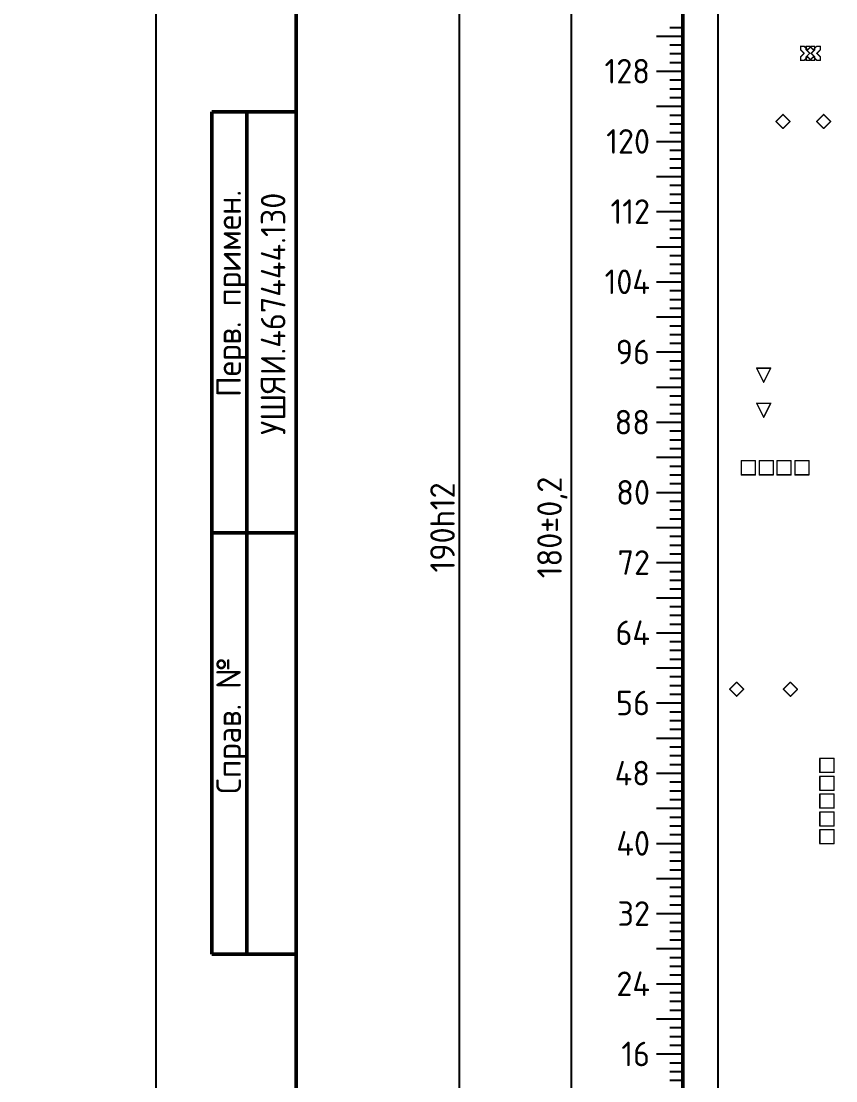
# Model space of a CAD drawing. Header units: millimetres. Extents: x -55 to 2039, y 0 to 512.
# Drawn here: x 0 to 116, y 171.5 to 322.4 of the extents above; entities that cross this region are included whole.
import ezdxf
from ezdxf import colors
from ezdxf.entities.mleader import LeaderData, LeaderLine
from ezdxf.enums import TextEntityAlignment as Align
from ezdxf.math import Vec2, Vec3

# ---------------------------------------------------------------- set-up
doc = ezdxf.new("R2010")
doc.units = ezdxf.units.MM
doc.linetypes.add('Сплошная', pattern=[0])
for name, color, linetype in [('Drill Drawing', 1, 'Continuous'), ('Виды', 30, 'Continuous'), ('Размеры', 121, 'Continuous')]:
    doc.layers.add(name, color=color, linetype=linetype)
doc.layers.add('текст', color=2, linetype='Continuous', lineweight=30)
doc.styles.add('GOST TYPE B', font='', dxfattribs={"height": 3.5})
doc.styles.get('GOST TYPE B').set_extended_font_data('GOST type B')
doc.dimstyles.new('GOST', dxfattribs={"dimscale": 0, "dimtxt": 3.5, "dimasz": 3.5, "dimexe": 1.25, "dimexo": 0, "dimtad": 1, "dimdec": 3, "dimtxsty": 'GOST TYPE B', "dimcen": 5, "dimadec": 3, "dimazin": 2, "dimtm": 1e-09, "dimtfac": 0.75, "dimtdec": 3, "dimtmove": 1, "dimatfit": 3, "dimfxl": 1, "dimtolj": 1, "dimlwd": 25, "dimlwe": 25, "dimarcsym": 0})

# ---------------------------------------------------------------- blocks, each defined once
blk = doc.blocks.new('Шероховатость')
at = {"lineweight": 50, "transparency": 16777216}
for p, q in [((-32.51, -11.45), (-28.78, -5)), ((-28.78, -5), (-5, -5)), ((-10.28, -11.58), (-7.16, -6.18)), ((-34.37, -8.22), (-32.51, -11.45)), ((-11.84, -8.88), (-10.28, -11.58))]:
    blk.add_line(p, q, dxfattribs=at)
at = {"layer": 'текст', "linetype": 'Continuous', "lineweight": 25, "transparency": 16777216, "insert": (-29.09, -6.14), "char_height": 5, "attachment_point": 1, "style": 'GOST TYPE B'}
blk.add_mtext_dynamic_manual_height_columns('Ra6,3{\\fGOST Type AU|b1|i0|c204|p2;(   )}', width=25.9473, gutter_width=17.5, heights=[0], dxfattribs=at)
blk = doc.blocks.new('_DotSmall')
at = {"color": 0, "linetype": 'ByBlock', "lineweight": 60, "const_width": 0.5}
blk.add_lwpolyline([(-0.0625, 0, 1), (0.0625, 0, 1)], format="xyb", close=True, dxfattribs=at)
blk = doc.blocks.new('*D96')
at = {"layer": 'Defpoints', "color": 0, "linetype": 'Continuous', "lineweight": 50, "transparency": 16777216}
for p in [(99.26, 360.39), (94.26, 155.3), (99.26, 130.01)]:
    blk.add_point(p, dxfattribs=at)
at = {"layer": 'Размеры', "color": 0, "linetype": 'Сплошная', "lineweight": 25, "transparency": 16777216}
for p, q in [((94.26, 356.38), (94.26, 361.64)), ((75.18, 360.39), (94.26, 360.39)), ((90.76, 360.39), (87.26, 360.39)), ((94.26, 360.39), (99.26, 360.39)), ((94.26, 360.39), (99.26, 360.39)), ((102.76, 360.39), (106.26, 360.39)), ((94.26, 155.3), (94.26, 349.17))]:
    blk.add_line(p, q, dxfattribs=at)
at = {"layer": 'Размеры', "color": 0, "lineweight": 25, "transparency": 16777216}
blk.add_line((99.26, 130.01), (99.26, 361.64), dxfattribs=at)
at = {"layer": 'Размеры', "color": 0, "linetype": 'Continuous', "lineweight": 50, "transparency": 16777216}
for points in [[(90.76, 360.97), (90.76, 359.81), (94.26, 360.39)], [(102.76, 360.97), (102.76, 359.81), (99.26, 360.39)]]:
    blk.add_solid(points, dxfattribs=at)
at = {"layer": 'Размеры', "color": 0, "linetype": 'Continuous', "lineweight": 25, "transparency": 16777216, "insert": (80.82, 363.11), "char_height": 3.5, "attachment_point": 5, "style": 'GOST TYPE B'}
blk.add_mtext('\\A1;5%%P0,3', dxfattribs=at)
blk = doc.blocks.new('*D101')
at = {"layer": 'Defpoints', "color": 0, "linetype": 'Continuous', "lineweight": 50, "transparency": 16777216}
for p in [(77.46, 345.3), (62.38, 155.3), (77.46, 155.3)]:
    blk.add_point(p, dxfattribs=at)
at = {"layer": 'Размеры', "color": 0, "linetype": 'Сплошная', "lineweight": 25, "transparency": 16777216}
for p, q in [((77.46, 345.3), (61.13, 345.3)), ((62.38, 341.8), (62.38, 158.8))]:
    blk.add_line(p, q, dxfattribs=at)
at = {"layer": 'Размеры', "color": 0, "lineweight": 25, "transparency": 16777216}
blk.add_line((77.46, 155.3), (61.13, 155.3), dxfattribs=at)
at = {"layer": 'Размеры', "color": 0, "linetype": 'Continuous', "lineweight": 50, "transparency": 16777216}
for points in [[(61.8, 341.8), (62.96, 341.8), (62.38, 345.3)], [(61.8, 158.8), (62.96, 158.8), (62.38, 155.3)]]:
    blk.add_solid(points, dxfattribs=at)
at = {"layer": 'Размеры', "color": 0, "linetype": 'Continuous', "lineweight": 50, "transparency": 16777216, "insert": (60.01, 250.3), "char_height": 3.5, "attachment_point": 5, "rotation": 90, "style": 'GOST TYPE B'}
blk.add_mtext('\\A1;190h12', dxfattribs=at)
blk = doc.blocks.new('*D103')
at = {"layer": 'Defpoints', "color": 0, "linetype": 'Continuous', "lineweight": 50, "transparency": 16777216}
for p in [(78.38, 340.3), (99.26, 340.3), (109.26, 160.3)]:
    blk.add_point(p, dxfattribs=at)
at = {"layer": 'Размеры', "color": 0, "lineweight": 25, "transparency": 16777216}
blk.add_line((99.26, 340.3), (77.13, 340.3), dxfattribs=at)
at = {"layer": 'Размеры', "color": 0, "linetype": 'Сплошная', "lineweight": 25, "transparency": 16777216}
for p, q in [((78.38, 163.8), (78.38, 336.8)), ((109.26, 160.3), (77.13, 160.3))]:
    blk.add_line(p, q, dxfattribs=at)
at = {"layer": 'Размеры', "color": 0, "linetype": 'Continuous', "lineweight": 50, "transparency": 16777216}
for points in [[(77.8, 336.8), (78.96, 336.8), (78.38, 340.3)], [(77.8, 163.8), (78.96, 163.8), (78.38, 160.3)]]:
    blk.add_solid(points, dxfattribs=at)
at = {"layer": 'Размеры', "color": 0, "linetype": 'Continuous', "lineweight": 50, "transparency": 16777216, "insert": (75.66, 250.3), "char_height": 3.5, "attachment_point": 5, "rotation": 90, "style": 'GOST TYPE B'}
blk.add_mtext('\\A1;180%%P0,2', dxfattribs=at)
blk = doc.blocks.new('Вид с →')
at = {"linetype": 'Continuous', "lineweight": 25, "transparency": 16777216}
for q in [(28.03, 4.05), (30.86, 4.05)]:
    blk.add_line((29.44, 2.63), q, dxfattribs=at)
blk.add_circle((32.94, 2.63), 3.5, dxfattribs=at)
blk.add_circle((32.94, 2.63), 3.5, dxfattribs=at)
at = {"linetype": 'Continuous', "lineweight": 50, "transparency": 16777216, "style": 'GOST TYPE B'}
blk.add_attdef('ВИД(_:_)', text='', height=7, dxfattribs=at).set_placement((27.23, 3.5), align=Align.MIDDLE_RIGHT)

msp = doc.modelspace()

# ---------------------------------------------------------------- linework, layer by layer
at = {"lineweight": 50}
for p, q in [((94.2556, 165.2965), (94.2556, 345.2965)), ((27.1585, 309.5126), (39.1585, 309.5126)), ((27.1585, 189.5126), (27.1585, 309.5126)), ((32.1585, 189.5126), (32.1585, 309.5126)), ((39.1585, 309.5126), (39.1585, 22.5126)), ((27.1585, 249.5126), (39.1585, 249.5126)), ((39.1585, 189.5126), (27.1585, 189.5126))]:
    msp.add_line(p, q, dxfattribs=at)
at = {"color": 0, "lineweight": 50}
msp.add_line((27.1585, 309.5126), (39.1585, 309.5126), dxfattribs=at)
msp.add_lwpolyline([(19.1585, 17.5126), (613.1585, 17.5126), (613.1585, 437.5126), (19.1585, 437.5126)], close=True)
at = {"lineweight": 50}
msp.add_lwpolyline([(39.1585, 22.5126), (608.1585, 22.5126), (608.1585, 432.5126), (39.1585, 432.5126)], close=True, dxfattribs=at)
at = {"layer": 'Drill Drawing'}
for points in [[(111.0056, 318.3465, 0.2, 0.2, 0), (111.0056, 318.8465, 0.2, 0.2, 0)], [(111.0056, 318.8465, 0.2, 0.2, 0), (111.5056, 318.8465, 0.2, 0.2, 0)], [(111.5056, 318.8465, 0.2, 0.2, 0), (112.0056, 318.3465, 0.2, 0.2, 0)], [(111.8056, 318.3465, 0.2, 0.2, 0), (111.8056, 318.8465, 0.2, 0.2, 0)], [(111.8056, 318.8465, 0.2, 0.2, 0), (112.3056, 318.8465, 0.2, 0.2, 0)], [(112.0056, 318.3465, 0.2, 0.2, 0), (112.5056, 318.8465, 0.2, 0.2, 0)], [(112.3056, 318.8465, 0.2, 0.2, 0), (112.8056, 318.3465, 0.2, 0.2, 0)], [(112.5056, 318.8465, 0.2, 0.2, 0), (113.0056, 318.8465, 0.2, 0.2, 0)], [(112.8056, 318.3465, 0.2, 0.2, 0), (113.3056, 318.8465, 0.2, 0.2, 0)], [(113.0056, 318.3465, 0.2, 0.2, 0), (113.0056, 318.8465, 0.2, 0.2, 0)], [(113.3056, 318.8465, 0.2, 0.2, 0), (113.8056, 318.8465, 0.2, 0.2, 0)], [(113.8056, 318.3465, 0.2, 0.2, 0), (113.8056, 318.8465, 0.2, 0.2, 0)], [(111.0056, 318.3465, 0.2, 0.2, 0), (111.5056, 317.8465, 0.2, 0.2, 0)], [(111.0056, 317.3465, 0.2, 0.2, 0), (111.5056, 317.8465, 0.2, 0.2, 0)], [(111.0056, 316.8465, 0.2, 0.2, 0), (111.0056, 317.3465, 0.2, 0.2, 0)], [(111.5056, 316.8465, 0.2, 0.2, 0), (112.0056, 317.3465, 0.2, 0.2, 0)], [(111.8056, 318.3465, 0.2, 0.2, 0), (112.3056, 317.8465, 0.2, 0.2, 0)], [(111.8056, 317.3465, 0.2, 0.2, 0), (112.3056, 317.8465, 0.2, 0.2, 0)], [(111.8056, 316.8465, 0.2, 0.2, 0), (111.8056, 317.3465, 0.2, 0.2, 0)], [(112.0056, 317.3465, 0.2, 0.2, 0), (112.5056, 316.8465, 0.2, 0.2, 0)], [(112.3056, 316.8465, 0.2, 0.2, 0), (112.8056, 317.3465, 0.2, 0.2, 0)], [(112.5056, 317.8465, 0.2, 0.2, 0), (113.0056, 318.3465, 0.2, 0.2, 0)], [(112.5056, 317.8465, 0.2, 0.2, 0), (113.0056, 317.3465, 0.2, 0.2, 0)], [(112.8056, 317.3465, 0.2, 0.2, 0), (113.3056, 316.8465, 0.2, 0.2, 0)], [(113.0056, 316.8465, 0.2, 0.2, 0), (113.0056, 317.3465, 0.2, 0.2, 0)], [(113.3056, 317.8465, 0.2, 0.2, 0), (113.8056, 318.3465, 0.2, 0.2, 0)], [(113.3056, 317.8465, 0.2, 0.2, 0), (113.8056, 317.3465, 0.2, 0.2, 0)], [(113.8056, 316.8465, 0.2, 0.2, 0), (113.8056, 317.3465, 0.2, 0.2, 0)], [(111.0056, 316.8465, 0.2, 0.2, 0), (111.5056, 316.8465, 0.2, 0.2, 0)], [(111.8056, 316.8465, 0.2, 0.2, 0), (112.3056, 316.8465, 0.2, 0.2, 0)], [(112.5056, 316.8465, 0.2, 0.2, 0), (113.0056, 316.8465, 0.2, 0.2, 0)], [(113.3056, 316.8465, 0.2, 0.2, 0), (113.8056, 316.8465, 0.2, 0.2, 0)], [(107.5056, 308.1465, 0.2, 0.2, 0), (108.5056, 309.1465, 0.2, 0.2, 0)], [(107.5056, 308.1465, 0.2, 0.2, 0), (108.5056, 307.1465, 0.2, 0.2, 0)], [(108.5056, 309.1465, 0.2, 0.2, 0), (109.5056, 308.1465, 0.2, 0.2, 0)], [(108.5056, 307.1465, 0.2, 0.2, 0), (109.5056, 308.1465, 0.2, 0.2, 0)], [(113.292, 308.1465, 0.2, 0.2, 0), (114.292, 309.1465, 0.2, 0.2, 0)], [(113.292, 308.1465, 0.2, 0.2, 0), (114.292, 307.1465, 0.2, 0.2, 0)], [(114.292, 309.1465, 0.2, 0.2, 0), (115.292, 308.1465, 0.2, 0.2, 0)], [(114.292, 307.1465, 0.2, 0.2, 0), (115.292, 308.1465, 0.2, 0.2, 0)], [(104.7556, 272.9965, 0.2, 0.2, 0), (106.7556, 272.9965, 0.2, 0.2, 0)], [(104.7556, 272.9965, 0.2, 0.2, 0), (105.7556, 270.9965, 0.2, 0.2, 0)], [(105.7556, 270.9965, 0.2, 0.2, 0), (106.7556, 272.9965, 0.2, 0.2, 0)], [(104.7556, 267.9965, 0.2, 0.2, 0), (106.7556, 267.9965, 0.2, 0.2, 0)], [(104.7556, 267.9965, 0.2, 0.2, 0), (105.7556, 265.9965, 0.2, 0.2, 0)], [(105.7556, 265.9965, 0.2, 0.2, 0), (106.7556, 267.9965, 0.2, 0.2, 0)], [(102.5756, 259.7965, 0.2, 0.2, 0), (104.5756, 259.7965, 0.2, 0.2, 0)], [(102.5756, 257.7965, 0.2, 0.2, 0), (102.5756, 259.7965, 0.2, 0.2, 0)], [(104.5756, 257.7965, 0.2, 0.2, 0), (104.5756, 259.7965, 0.2, 0.2, 0)], [(105.1156, 259.7965, 0.2, 0.2, 0), (107.1156, 259.7965, 0.2, 0.2, 0)], [(105.1156, 257.7965, 0.2, 0.2, 0), (105.1156, 259.7965, 0.2, 0.2, 0)], [(107.1156, 257.7965, 0.2, 0.2, 0), (107.1156, 259.7965, 0.2, 0.2, 0)], [(107.6556, 259.7965, 0.2, 0.2, 0), (109.6556, 259.7965, 0.2, 0.2, 0)], [(107.6556, 257.7965, 0.2, 0.2, 0), (107.6556, 259.7965, 0.2, 0.2, 0)], [(109.6556, 257.7965, 0.2, 0.2, 0), (109.6556, 259.7965, 0.2, 0.2, 0)], [(110.1956, 259.7965, 0.2, 0.2, 0), (112.1956, 259.7965, 0.2, 0.2, 0)], [(110.1956, 257.7965, 0.2, 0.2, 0), (110.1956, 259.7965, 0.2, 0.2, 0)], [(112.1956, 257.7965, 0.2, 0.2, 0), (112.1956, 259.7965, 0.2, 0.2, 0)], [(102.5756, 257.7965, 0.2, 0.2, 0), (104.5756, 257.7965, 0.2, 0.2, 0)], [(105.1156, 257.7965, 0.2, 0.2, 0), (107.1156, 257.7965, 0.2, 0.2, 0)], [(107.6556, 257.7965, 0.2, 0.2, 0), (109.6556, 257.7965, 0.2, 0.2, 0)], [(110.1956, 257.7965, 0.2, 0.2, 0), (112.1956, 257.7965, 0.2, 0.2, 0)], [(100.9056, 227.2465, 0.2, 0.2, 0), (101.9056, 228.2465, 0.2, 0.2, 0)], [(101.9056, 228.2465, 0.2, 0.2, 0), (102.9056, 227.2465, 0.2, 0.2, 0)], [(108.5556, 227.2465, 0.2, 0.2, 0), (109.5556, 228.2465, 0.2, 0.2, 0)], [(109.5556, 228.2465, 0.2, 0.2, 0), (110.5556, 227.2465, 0.2, 0.2, 0)], [(100.9056, 227.2465, 0.2, 0.2, 0), (101.9056, 226.2465, 0.2, 0.2, 0)], [(101.9056, 226.2465, 0.2, 0.2, 0), (102.9056, 227.2465, 0.2, 0.2, 0)], [(108.5556, 227.2465, 0.2, 0.2, 0), (109.5556, 226.2465, 0.2, 0.2, 0)], [(109.5556, 226.2465, 0.2, 0.2, 0), (110.5556, 227.2465, 0.2, 0.2, 0)], [(113.7556, 217.3974, 0.2, 0.2, 0), (115.7556, 217.3974, 0.2, 0.2, 0)], [(113.7556, 215.3974, 0.2, 0.2, 0), (113.7556, 217.3974, 0.2, 0.2, 0)], [(115.7556, 215.3974, 0.2, 0.2, 0), (115.7556, 217.3974, 0.2, 0.2, 0)], [(113.7556, 215.3974, 0.2, 0.2, 0), (115.7556, 215.3974, 0.2, 0.2, 0)], [(113.7556, 214.8574, 0.2, 0.2, 0), (115.7556, 214.8574, 0.2, 0.2, 0)], [(113.7556, 212.8574, 0.2, 0.2, 0), (113.7556, 214.8574, 0.2, 0.2, 0)], [(115.7556, 212.8574, 0.2, 0.2, 0), (115.7556, 214.8574, 0.2, 0.2, 0)], [(113.7556, 212.8574, 0.2, 0.2, 0), (115.7556, 212.8574, 0.2, 0.2, 0)], [(113.7556, 212.3174, 0.2, 0.2, 0), (115.7556, 212.3174, 0.2, 0.2, 0)], [(113.7556, 210.3174, 0.2, 0.2, 0), (113.7556, 212.3174, 0.2, 0.2, 0)], [(115.7556, 210.3174, 0.2, 0.2, 0), (115.7556, 212.3174, 0.2, 0.2, 0)], [(113.7556, 210.3174, 0.2, 0.2, 0), (115.7556, 210.3174, 0.2, 0.2, 0)], [(113.7556, 209.7774, 0.2, 0.2, 0), (115.7556, 209.7774, 0.2, 0.2, 0)], [(113.7556, 207.7774, 0.2, 0.2, 0), (113.7556, 209.7774, 0.2, 0.2, 0)], [(115.7556, 207.7774, 0.2, 0.2, 0), (115.7556, 209.7774, 0.2, 0.2, 0)], [(113.7556, 207.7774, 0.2, 0.2, 0), (115.7556, 207.7774, 0.2, 0.2, 0)], [(113.7556, 207.2374, 0.2, 0.2, 0), (115.7556, 207.2374, 0.2, 0.2, 0)], [(113.7556, 205.2374, 0.2, 0.2, 0), (113.7556, 207.2374, 0.2, 0.2, 0)], [(115.7556, 205.2374, 0.2, 0.2, 0), (115.7556, 207.2374, 0.2, 0.2, 0)], [(113.7556, 205.2374, 0.2, 0.2, 0), (115.7556, 205.2374, 0.2, 0.2, 0)]]:
    msp.add_lwpolyline(points, format="xyseb", dxfattribs=at)
for points in [[(110.9556, 318.8465, 0.1, 0.1, 1), (111.0556, 318.8465, 0.1, 0.1, 1)], [(110.9556, 318.8465, 0.1, 0.1, 1), (111.0556, 318.8465, 0.1, 0.1, 1)], [(111.4556, 318.8465, 0.1, 0.1, 1), (111.5556, 318.8465, 0.1, 0.1, 1)], [(111.4556, 318.8465, 0.1, 0.1, 1), (111.5556, 318.8465, 0.1, 0.1, 1)], [(111.7556, 318.8465, 0.1, 0.1, 1), (111.8556, 318.8465, 0.1, 0.1, 1)], [(111.7556, 318.8465, 0.1, 0.1, 1), (111.8556, 318.8465, 0.1, 0.1, 1)], [(112.2556, 318.8465, 0.1, 0.1, 1), (112.3556, 318.8465, 0.1, 0.1, 1)], [(112.2556, 318.8465, 0.1, 0.1, 1), (112.3556, 318.8465, 0.1, 0.1, 1)], [(112.4556, 318.8465, 0.1, 0.1, 1), (112.5556, 318.8465, 0.1, 0.1, 1)], [(112.4556, 318.8465, 0.1, 0.1, 1), (112.5556, 318.8465, 0.1, 0.1, 1)], [(112.9556, 318.8465, 0.1, 0.1, 1), (113.0556, 318.8465, 0.1, 0.1, 1)], [(112.9556, 318.8465, 0.1, 0.1, 1), (113.0556, 318.8465, 0.1, 0.1, 1)], [(113.2556, 318.8465, 0.1, 0.1, 1), (113.3556, 318.8465, 0.1, 0.1, 1)], [(113.2556, 318.8465, 0.1, 0.1, 1), (113.3556, 318.8465, 0.1, 0.1, 1)], [(113.7556, 318.8465, 0.1, 0.1, 1), (113.8556, 318.8465, 0.1, 0.1, 1)], [(113.7556, 318.8465, 0.1, 0.1, 1), (113.8556, 318.8465, 0.1, 0.1, 1)], [(110.9556, 318.3465, 0.1, 0.1, 1), (111.0556, 318.3465, 0.1, 0.1, 1)], [(110.9556, 318.3465, 0.1, 0.1, 1), (111.0556, 318.3465, 0.1, 0.1, 1)], [(110.9556, 317.3465, 0.1, 0.1, 1), (111.0556, 317.3465, 0.1, 0.1, 1)], [(110.9556, 317.3465, 0.1, 0.1, 1), (111.0556, 317.3465, 0.1, 0.1, 1)], [(111.4556, 317.8465, 0.1, 0.1, 1), (111.5556, 317.8465, 0.1, 0.1, 1)], [(111.4556, 317.8465, 0.1, 0.1, 1), (111.5556, 317.8465, 0.1, 0.1, 1)], [(111.7556, 318.3465, 0.1, 0.1, 1), (111.8556, 318.3465, 0.1, 0.1, 1)], [(111.7556, 318.3465, 0.1, 0.1, 1), (111.8556, 318.3465, 0.1, 0.1, 1)], [(111.7556, 317.3465, 0.1, 0.1, 1), (111.8556, 317.3465, 0.1, 0.1, 1)], [(111.7556, 317.3465, 0.1, 0.1, 1), (111.8556, 317.3465, 0.1, 0.1, 1)], [(111.9556, 318.3465, 0.1, 0.1, 1), (112.0556, 318.3465, 0.1, 0.1, 1)], [(111.9556, 318.3465, 0.1, 0.1, 1), (112.0556, 318.3465, 0.1, 0.1, 1)], [(111.9556, 317.3465, 0.1, 0.1, 1), (112.0556, 317.3465, 0.1, 0.1, 1)], [(111.9556, 317.3465, 0.1, 0.1, 1), (112.0556, 317.3465, 0.1, 0.1, 1)], [(112.2556, 317.8465, 0.1, 0.1, 1), (112.3556, 317.8465, 0.1, 0.1, 1)], [(112.2556, 317.8465, 0.1, 0.1, 1), (112.3556, 317.8465, 0.1, 0.1, 1)], [(112.4556, 317.8465, 0.1, 0.1, 1), (112.5556, 317.8465, 0.1, 0.1, 1)], [(112.4556, 317.8465, 0.1, 0.1, 1), (112.5556, 317.8465, 0.1, 0.1, 1)], [(112.7556, 318.3465, 0.1, 0.1, 1), (112.8556, 318.3465, 0.1, 0.1, 1)], [(112.7556, 318.3465, 0.1, 0.1, 1), (112.8556, 318.3465, 0.1, 0.1, 1)], [(112.7556, 317.3465, 0.1, 0.1, 1), (112.8556, 317.3465, 0.1, 0.1, 1)], [(112.7556, 317.3465, 0.1, 0.1, 1), (112.8556, 317.3465, 0.1, 0.1, 1)], [(112.9556, 318.3465, 0.1, 0.1, 1), (113.0556, 318.3465, 0.1, 0.1, 1)], [(112.9556, 318.3465, 0.1, 0.1, 1), (113.0556, 318.3465, 0.1, 0.1, 1)], [(112.9556, 317.3465, 0.1, 0.1, 1), (113.0556, 317.3465, 0.1, 0.1, 1)], [(112.9556, 317.3465, 0.1, 0.1, 1), (113.0556, 317.3465, 0.1, 0.1, 1)], [(113.2556, 317.8465, 0.1, 0.1, 1), (113.3556, 317.8465, 0.1, 0.1, 1)], [(113.2556, 317.8465, 0.1, 0.1, 1), (113.3556, 317.8465, 0.1, 0.1, 1)], [(113.7556, 318.3465, 0.1, 0.1, 1), (113.8556, 318.3465, 0.1, 0.1, 1)], [(113.7556, 318.3465, 0.1, 0.1, 1), (113.8556, 318.3465, 0.1, 0.1, 1)], [(113.7556, 317.3465, 0.1, 0.1, 1), (113.8556, 317.3465, 0.1, 0.1, 1)], [(113.7556, 317.3465, 0.1, 0.1, 1), (113.8556, 317.3465, 0.1, 0.1, 1)], [(110.9556, 316.8465, 0.1, 0.1, 1), (111.0556, 316.8465, 0.1, 0.1, 1)], [(110.9556, 316.8465, 0.1, 0.1, 1), (111.0556, 316.8465, 0.1, 0.1, 1)], [(111.4556, 316.8465, 0.1, 0.1, 1), (111.5556, 316.8465, 0.1, 0.1, 1)], [(111.4556, 316.8465, 0.1, 0.1, 1), (111.5556, 316.8465, 0.1, 0.1, 1)], [(111.7556, 316.8465, 0.1, 0.1, 1), (111.8556, 316.8465, 0.1, 0.1, 1)], [(111.7556, 316.8465, 0.1, 0.1, 1), (111.8556, 316.8465, 0.1, 0.1, 1)], [(112.2556, 316.8465, 0.1, 0.1, 1), (112.3556, 316.8465, 0.1, 0.1, 1)], [(112.2556, 316.8465, 0.1, 0.1, 1), (112.3556, 316.8465, 0.1, 0.1, 1)], [(112.4556, 316.8465, 0.1, 0.1, 1), (112.5556, 316.8465, 0.1, 0.1, 1)], [(112.4556, 316.8465, 0.1, 0.1, 1), (112.5556, 316.8465, 0.1, 0.1, 1)], [(112.9556, 316.8465, 0.1, 0.1, 1), (113.0556, 316.8465, 0.1, 0.1, 1)], [(112.9556, 316.8465, 0.1, 0.1, 1), (113.0556, 316.8465, 0.1, 0.1, 1)], [(113.2556, 316.8465, 0.1, 0.1, 1), (113.3556, 316.8465, 0.1, 0.1, 1)], [(113.2556, 316.8465, 0.1, 0.1, 1), (113.3556, 316.8465, 0.1, 0.1, 1)], [(113.7556, 316.8465, 0.1, 0.1, 1), (113.8556, 316.8465, 0.1, 0.1, 1)], [(113.7556, 316.8465, 0.1, 0.1, 1), (113.8556, 316.8465, 0.1, 0.1, 1)], [(107.4556, 308.1465, 0.1, 0.1, 1), (107.5556, 308.1465, 0.1, 0.1, 1)], [(107.4556, 308.1465, 0.1, 0.1, 1), (107.5556, 308.1465, 0.1, 0.1, 1)], [(108.4556, 309.1465, 0.1, 0.1, 1), (108.5556, 309.1465, 0.1, 0.1, 1)], [(108.4556, 309.1465, 0.1, 0.1, 1), (108.5556, 309.1465, 0.1, 0.1, 1)], [(109.4556, 308.1465, 0.1, 0.1, 1), (109.5556, 308.1465, 0.1, 0.1, 1)], [(109.4556, 308.1465, 0.1, 0.1, 1), (109.5556, 308.1465, 0.1, 0.1, 1)], [(113.242, 308.1465, 0.1, 0.1, 1), (113.342, 308.1465, 0.1, 0.1, 1)], [(113.242, 308.1465, 0.1, 0.1, 1), (113.342, 308.1465, 0.1, 0.1, 1)], [(114.242, 309.1465, 0.1, 0.1, 1), (114.342, 309.1465, 0.1, 0.1, 1)], [(114.242, 309.1465, 0.1, 0.1, 1), (114.342, 309.1465, 0.1, 0.1, 1)], [(115.242, 308.1465, 0.1, 0.1, 1), (115.342, 308.1465, 0.1, 0.1, 1)], [(115.242, 308.1465, 0.1, 0.1, 1), (115.342, 308.1465, 0.1, 0.1, 1)], [(108.4556, 307.1465, 0.1, 0.1, 1), (108.5556, 307.1465, 0.1, 0.1, 1)], [(108.4556, 307.1465, 0.1, 0.1, 1), (108.5556, 307.1465, 0.1, 0.1, 1)], [(114.242, 307.1465, 0.1, 0.1, 1), (114.342, 307.1465, 0.1, 0.1, 1)], [(114.242, 307.1465, 0.1, 0.1, 1), (114.342, 307.1465, 0.1, 0.1, 1)], [(104.7056, 272.9965, 0.1, 0.1, 1), (104.8056, 272.9965, 0.1, 0.1, 1)], [(104.7056, 272.9965, 0.1, 0.1, 1), (104.8056, 272.9965, 0.1, 0.1, 1)], [(106.7056, 272.9965, 0.1, 0.1, 1), (106.8056, 272.9965, 0.1, 0.1, 1)], [(106.7056, 272.9965, 0.1, 0.1, 1), (106.8056, 272.9965, 0.1, 0.1, 1)], [(105.7056, 270.9965, 0.1, 0.1, 1), (105.8056, 270.9965, 0.1, 0.1, 1)], [(105.7056, 270.9965, 0.1, 0.1, 1), (105.8056, 270.9965, 0.1, 0.1, 1)], [(104.7056, 267.9965, 0.1, 0.1, 1), (104.8056, 267.9965, 0.1, 0.1, 1)], [(104.7056, 267.9965, 0.1, 0.1, 1), (104.8056, 267.9965, 0.1, 0.1, 1)], [(106.7056, 267.9965, 0.1, 0.1, 1), (106.8056, 267.9965, 0.1, 0.1, 1)], [(106.7056, 267.9965, 0.1, 0.1, 1), (106.8056, 267.9965, 0.1, 0.1, 1)], [(105.7056, 265.9965, 0.1, 0.1, 1), (105.8056, 265.9965, 0.1, 0.1, 1)], [(105.7056, 265.9965, 0.1, 0.1, 1), (105.8056, 265.9965, 0.1, 0.1, 1)], [(102.5256, 259.7965, 0.1, 0.1, 1), (102.6256, 259.7965, 0.1, 0.1, 1)], [(102.5256, 259.7965, 0.1, 0.1, 1), (102.6256, 259.7965, 0.1, 0.1, 1)], [(104.5256, 259.7965, 0.1, 0.1, 1), (104.6256, 259.7965, 0.1, 0.1, 1)], [(104.5256, 259.7965, 0.1, 0.1, 1), (104.6256, 259.7965, 0.1, 0.1, 1)], [(105.0656, 259.7965, 0.1, 0.1, 1), (105.1656, 259.7965, 0.1, 0.1, 1)], [(105.0656, 259.7965, 0.1, 0.1, 1), (105.1656, 259.7965, 0.1, 0.1, 1)], [(107.0656, 259.7965, 0.1, 0.1, 1), (107.1656, 259.7965, 0.1, 0.1, 1)], [(107.0656, 259.7965, 0.1, 0.1, 1), (107.1656, 259.7965, 0.1, 0.1, 1)], [(107.6056, 259.7965, 0.1, 0.1, 1), (107.7056, 259.7965, 0.1, 0.1, 1)], [(107.6056, 259.7965, 0.1, 0.1, 1), (107.7056, 259.7965, 0.1, 0.1, 1)], [(109.6056, 259.7965, 0.1, 0.1, 1), (109.7056, 259.7965, 0.1, 0.1, 1)], [(109.6056, 259.7965, 0.1, 0.1, 1), (109.7056, 259.7965, 0.1, 0.1, 1)], [(110.1456, 259.7965, 0.1, 0.1, 1), (110.2456, 259.7965, 0.1, 0.1, 1)], [(110.1456, 259.7965, 0.1, 0.1, 1), (110.2456, 259.7965, 0.1, 0.1, 1)], [(112.1456, 259.7965, 0.1, 0.1, 1), (112.2456, 259.7965, 0.1, 0.1, 1)], [(112.1456, 259.7965, 0.1, 0.1, 1), (112.2456, 259.7965, 0.1, 0.1, 1)], [(102.5256, 257.7965, 0.1, 0.1, 1), (102.6256, 257.7965, 0.1, 0.1, 1)], [(102.5256, 257.7965, 0.1, 0.1, 1), (102.6256, 257.7965, 0.1, 0.1, 1)], [(104.5256, 257.7965, 0.1, 0.1, 1), (104.6256, 257.7965, 0.1, 0.1, 1)], [(104.5256, 257.7965, 0.1, 0.1, 1), (104.6256, 257.7965, 0.1, 0.1, 1)], [(105.0656, 257.7965, 0.1, 0.1, 1), (105.1656, 257.7965, 0.1, 0.1, 1)], [(105.0656, 257.7965, 0.1, 0.1, 1), (105.1656, 257.7965, 0.1, 0.1, 1)], [(107.0656, 257.7965, 0.1, 0.1, 1), (107.1656, 257.7965, 0.1, 0.1, 1)], [(107.0656, 257.7965, 0.1, 0.1, 1), (107.1656, 257.7965, 0.1, 0.1, 1)], [(107.6056, 257.7965, 0.1, 0.1, 1), (107.7056, 257.7965, 0.1, 0.1, 1)], [(107.6056, 257.7965, 0.1, 0.1, 1), (107.7056, 257.7965, 0.1, 0.1, 1)], [(109.6056, 257.7965, 0.1, 0.1, 1), (109.7056, 257.7965, 0.1, 0.1, 1)], [(109.6056, 257.7965, 0.1, 0.1, 1), (109.7056, 257.7965, 0.1, 0.1, 1)], [(110.1456, 257.7965, 0.1, 0.1, 1), (110.2456, 257.7965, 0.1, 0.1, 1)], [(110.1456, 257.7965, 0.1, 0.1, 1), (110.2456, 257.7965, 0.1, 0.1, 1)], [(112.1456, 257.7965, 0.1, 0.1, 1), (112.2456, 257.7965, 0.1, 0.1, 1)], [(112.1456, 257.7965, 0.1, 0.1, 1), (112.2456, 257.7965, 0.1, 0.1, 1)], [(101.8556, 228.2465, 0.1, 0.1, 1), (101.9556, 228.2465, 0.1, 0.1, 1)], [(101.8556, 228.2465, 0.1, 0.1, 1), (101.9556, 228.2465, 0.1, 0.1, 1)], [(109.5056, 228.2465, 0.1, 0.1, 1), (109.6056, 228.2465, 0.1, 0.1, 1)], [(109.5056, 228.2465, 0.1, 0.1, 1), (109.6056, 228.2465, 0.1, 0.1, 1)], [(100.8556, 227.2465, 0.1, 0.1, 1), (100.9556, 227.2465, 0.1, 0.1, 1)], [(100.8556, 227.2465, 0.1, 0.1, 1), (100.9556, 227.2465, 0.1, 0.1, 1)], [(102.8556, 227.2465, 0.1, 0.1, 1), (102.9556, 227.2465, 0.1, 0.1, 1)], [(102.8556, 227.2465, 0.1, 0.1, 1), (102.9556, 227.2465, 0.1, 0.1, 1)], [(108.5056, 227.2465, 0.1, 0.1, 1), (108.6056, 227.2465, 0.1, 0.1, 1)], [(108.5056, 227.2465, 0.1, 0.1, 1), (108.6056, 227.2465, 0.1, 0.1, 1)], [(110.5056, 227.2465, 0.1, 0.1, 1), (110.6056, 227.2465, 0.1, 0.1, 1)], [(110.5056, 227.2465, 0.1, 0.1, 1), (110.6056, 227.2465, 0.1, 0.1, 1)], [(101.8556, 226.2465, 0.1, 0.1, 1), (101.9556, 226.2465, 0.1, 0.1, 1)], [(101.8556, 226.2465, 0.1, 0.1, 1), (101.9556, 226.2465, 0.1, 0.1, 1)], [(109.5056, 226.2465, 0.1, 0.1, 1), (109.6056, 226.2465, 0.1, 0.1, 1)], [(109.5056, 226.2465, 0.1, 0.1, 1), (109.6056, 226.2465, 0.1, 0.1, 1)], [(113.7056, 217.3974, 0.1, 0.1, 1), (113.8056, 217.3974, 0.1, 0.1, 1)], [(113.7056, 217.3974, 0.1, 0.1, 1), (113.8056, 217.3974, 0.1, 0.1, 1)], [(115.7056, 217.3974, 0.1, 0.1, 1), (115.8056, 217.3974, 0.1, 0.1, 1)], [(115.7056, 217.3974, 0.1, 0.1, 1), (115.8056, 217.3974, 0.1, 0.1, 1)], [(113.7056, 215.3974, 0.1, 0.1, 1), (113.8056, 215.3974, 0.1, 0.1, 1)], [(113.7056, 215.3974, 0.1, 0.1, 1), (113.8056, 215.3974, 0.1, 0.1, 1)], [(113.7056, 214.8574, 0.1, 0.1, 1), (113.8056, 214.8574, 0.1, 0.1, 1)], [(113.7056, 214.8574, 0.1, 0.1, 1), (113.8056, 214.8574, 0.1, 0.1, 1)], [(115.7056, 215.3974, 0.1, 0.1, 1), (115.8056, 215.3974, 0.1, 0.1, 1)], [(115.7056, 215.3974, 0.1, 0.1, 1), (115.8056, 215.3974, 0.1, 0.1, 1)], [(115.7056, 214.8574, 0.1, 0.1, 1), (115.8056, 214.8574, 0.1, 0.1, 1)], [(115.7056, 214.8574, 0.1, 0.1, 1), (115.8056, 214.8574, 0.1, 0.1, 1)], [(113.7056, 212.8574, 0.1, 0.1, 1), (113.8056, 212.8574, 0.1, 0.1, 1)], [(113.7056, 212.8574, 0.1, 0.1, 1), (113.8056, 212.8574, 0.1, 0.1, 1)], [(115.7056, 212.8574, 0.1, 0.1, 1), (115.8056, 212.8574, 0.1, 0.1, 1)], [(115.7056, 212.8574, 0.1, 0.1, 1), (115.8056, 212.8574, 0.1, 0.1, 1)], [(113.7056, 212.3174, 0.1, 0.1, 1), (113.8056, 212.3174, 0.1, 0.1, 1)], [(113.7056, 212.3174, 0.1, 0.1, 1), (113.8056, 212.3174, 0.1, 0.1, 1)], [(115.7056, 212.3174, 0.1, 0.1, 1), (115.8056, 212.3174, 0.1, 0.1, 1)], [(115.7056, 212.3174, 0.1, 0.1, 1), (115.8056, 212.3174, 0.1, 0.1, 1)], [(113.7056, 210.3174, 0.1, 0.1, 1), (113.8056, 210.3174, 0.1, 0.1, 1)], [(113.7056, 210.3174, 0.1, 0.1, 1), (113.8056, 210.3174, 0.1, 0.1, 1)], [(113.7056, 209.7774, 0.1, 0.1, 1), (113.8056, 209.7774, 0.1, 0.1, 1)], [(113.7056, 209.7774, 0.1, 0.1, 1), (113.8056, 209.7774, 0.1, 0.1, 1)], [(115.7056, 210.3174, 0.1, 0.1, 1), (115.8056, 210.3174, 0.1, 0.1, 1)], [(115.7056, 210.3174, 0.1, 0.1, 1), (115.8056, 210.3174, 0.1, 0.1, 1)], [(115.7056, 209.7774, 0.1, 0.1, 1), (115.8056, 209.7774, 0.1, 0.1, 1)], [(115.7056, 209.7774, 0.1, 0.1, 1), (115.8056, 209.7774, 0.1, 0.1, 1)], [(113.7056, 207.7774, 0.1, 0.1, 1), (113.8056, 207.7774, 0.1, 0.1, 1)], [(113.7056, 207.7774, 0.1, 0.1, 1), (113.8056, 207.7774, 0.1, 0.1, 1)], [(113.7056, 207.2374, 0.1, 0.1, 1), (113.8056, 207.2374, 0.1, 0.1, 1)], [(113.7056, 207.2374, 0.1, 0.1, 1), (113.8056, 207.2374, 0.1, 0.1, 1)], [(115.7056, 207.7774, 0.1, 0.1, 1), (115.8056, 207.7774, 0.1, 0.1, 1)], [(115.7056, 207.7774, 0.1, 0.1, 1), (115.8056, 207.7774, 0.1, 0.1, 1)], [(115.7056, 207.2374, 0.1, 0.1, 1), (115.8056, 207.2374, 0.1, 0.1, 1)], [(115.7056, 207.2374, 0.1, 0.1, 1), (115.8056, 207.2374, 0.1, 0.1, 1)], [(113.7056, 205.2374, 0.1, 0.1, 1), (113.8056, 205.2374, 0.1, 0.1, 1)], [(113.7056, 205.2374, 0.1, 0.1, 1), (113.8056, 205.2374, 0.1, 0.1, 1)], [(115.7056, 205.2374, 0.1, 0.1, 1), (115.8056, 205.2374, 0.1, 0.1, 1)], [(115.7056, 205.2374, 0.1, 0.1, 1), (115.8056, 205.2374, 0.1, 0.1, 1)]]:
    msp.add_lwpolyline(points, format="xyseb", close=True, dxfattribs=at)
at = {"layer": 'текст', "lineweight": 25}
for p, q in [((92.3806, 321.5465), (94.2556, 321.5465)), ((90.5056, 320.2965), (94.2556, 320.2965)), ((92.3806, 319.0465), (94.2556, 319.0465)), ((92.3806, 317.7965), (94.2556, 317.7965)), ((92.3806, 316.5465), (94.2556, 316.5465)), ((90.5056, 315.2965), (94.2556, 315.2965)), ((92.3806, 314.0465), (94.2556, 314.0465)), ((92.3806, 312.7965), (94.2556, 312.7965)), ((92.3806, 311.5465), (94.2556, 311.5465)), ((90.5056, 310.2965), (94.2556, 310.2965)), ((92.3806, 309.0465), (94.2556, 309.0465)), ((92.3806, 307.7965), (94.2556, 307.7965)), ((92.3806, 306.5465), (94.2556, 306.5465)), ((90.5056, 305.2965), (94.2556, 305.2965)), ((92.3806, 304.0465), (94.2556, 304.0465)), ((92.3806, 302.7965), (94.2556, 302.7965)), ((92.3806, 301.5465), (94.2556, 301.5465)), ((90.5056, 300.2965), (94.2556, 300.2965)), ((92.3806, 299.0465), (94.2556, 299.0465)), ((92.3806, 297.7965), (94.2556, 297.7965)), ((92.3806, 296.5465), (94.2556, 296.5465)), ((90.5056, 295.2965), (94.2556, 295.2965)), ((92.3806, 294.0465), (94.2556, 294.0465)), ((92.3806, 292.7965), (94.2556, 292.7965)), ((92.3806, 291.5465), (94.2556, 291.5465)), ((90.5056, 290.2965), (94.2556, 290.2965)), ((92.3806, 289.0465), (94.2556, 289.0465)), ((92.3806, 287.7965), (94.2556, 287.7965)), ((90.5056, 285.2965), (94.2556, 285.2965)), ((92.3806, 286.5465), (94.2556, 286.5465)), ((92.3806, 284.0465), (94.2556, 284.0465)), ((92.3806, 282.7965), (94.2556, 282.7965)), ((92.3806, 281.5465), (94.2556, 281.5465)), ((90.5056, 280.2965), (94.2556, 280.2965)), ((92.3806, 279.0465), (94.2556, 279.0465)), ((92.3806, 277.7965), (94.2556, 277.7965)), ((92.3806, 276.5465), (94.2556, 276.5465)), ((90.5056, 275.2965), (94.2556, 275.2965)), ((92.3806, 274.0465), (94.2556, 274.0465)), ((92.3806, 272.7965), (94.2556, 272.7965)), ((90.5056, 270.2965), (94.2556, 270.2965)), ((92.3806, 271.5465), (94.2556, 271.5465)), ((92.3806, 269.0465), (94.2556, 269.0465)), ((92.3806, 267.7965), (94.2556, 267.7965)), ((92.3806, 266.5465), (94.2556, 266.5465)), ((90.5056, 265.2965), (94.2556, 265.2965)), ((92.3806, 264.0465), (94.2556, 264.0465)), ((92.3806, 262.7965), (94.2556, 262.7965)), ((92.3806, 261.5465), (94.2556, 261.5465)), ((90.5056, 260.2965), (94.2556, 260.2965)), ((92.3806, 259.0465), (94.2556, 259.0465)), ((92.3806, 257.7965), (94.2556, 257.7965)), ((90.5056, 255.2965), (94.2556, 255.2965)), ((92.3806, 256.5465), (94.2556, 256.5465)), ((92.3806, 254.0465), (94.2556, 254.0465)), ((92.3806, 252.7965), (94.2556, 252.7965)), ((92.3806, 251.5465), (94.2556, 251.5465)), ((90.5056, 250.2965), (94.2556, 250.2965)), ((92.3806, 249.0465), (94.2556, 249.0465)), ((92.3806, 247.7965), (94.2556, 247.7965)), ((92.3806, 246.5465), (94.2556, 246.5465)), ((90.5056, 245.2965), (94.2556, 245.2965)), ((92.3806, 244.0465), (94.2556, 244.0465)), ((92.3806, 242.7965), (94.2556, 242.7965)), ((92.3806, 241.5465), (94.2556, 241.5465)), ((90.5056, 240.2965), (94.2556, 240.2965)), ((92.3806, 239.0465), (94.2556, 239.0465)), ((92.3806, 237.7965), (94.2556, 237.7965)), ((92.3806, 236.5465), (94.2556, 236.5465)), ((90.5056, 235.2965), (94.2556, 235.2965)), ((92.3806, 234.0465), (94.2556, 234.0465)), ((92.3806, 232.7965), (94.2556, 232.7965)), ((92.3806, 231.5465), (94.2556, 231.5465)), ((90.5056, 230.2965), (94.2556, 230.2965)), ((92.3806, 229.0465), (94.2556, 229.0465)), ((92.3806, 227.7965), (94.2556, 227.7965)), ((92.3806, 226.5465), (94.2556, 226.5465)), ((90.5056, 225.2965), (94.2556, 225.2965)), ((92.3806, 224.0465), (94.2556, 224.0465)), ((92.3806, 222.7965), (94.2556, 222.7965)), ((92.3806, 221.5465), (94.2556, 221.5465)), ((90.5056, 220.2965), (94.2556, 220.2965)), ((92.3806, 219.0465), (94.2556, 219.0465)), ((92.3806, 217.7965), (94.2556, 217.7965)), ((92.3806, 216.5465), (94.2556, 216.5465)), ((90.5056, 215.2965), (94.2556, 215.2965)), ((92.3806, 214.0465), (94.2556, 214.0465)), ((92.3806, 212.7965), (94.2556, 212.7965)), ((92.3806, 211.5465), (94.2556, 211.5465)), ((90.5056, 210.2965), (94.2556, 210.2965)), ((92.3806, 209.0465), (94.2556, 209.0465)), ((92.3806, 207.7965), (94.2556, 207.7965)), ((90.5056, 205.2965), (94.2556, 205.2965)), ((92.3806, 206.5465), (94.2556, 206.5465)), ((92.3806, 204.0465), (94.2556, 204.0465)), ((92.3806, 202.7965), (94.2556, 202.7965)), ((92.3806, 201.5465), (94.2556, 201.5465)), ((90.5056, 200.2965), (94.2556, 200.2965)), ((92.3806, 199.0465), (94.2556, 199.0465)), ((92.3806, 197.7965), (94.2556, 197.7965)), ((92.3806, 196.5465), (94.2556, 196.5465)), ((90.5056, 195.2965), (94.2556, 195.2965)), ((92.3806, 194.0465), (94.2556, 194.0465)), ((92.3806, 192.7965), (94.2556, 192.7965)), ((90.5056, 190.2965), (94.2556, 190.2965)), ((92.3806, 191.5465), (94.2556, 191.5465)), ((92.3806, 189.0465), (94.2556, 189.0465)), ((92.3806, 187.7965), (94.2556, 187.7965)), ((92.3806, 186.5465), (94.2556, 186.5465)), ((90.5056, 185.2965), (94.2556, 185.2965)), ((92.3806, 184.0465), (94.2556, 184.0465)), ((92.3806, 182.7965), (94.2556, 182.7965)), ((92.3806, 181.5465), (94.2556, 181.5465)), ((90.5056, 180.2965), (94.2556, 180.2965)), ((92.3806, 179.0465), (94.2556, 179.0465)), ((92.3806, 177.7965), (94.2556, 177.7965)), ((90.5056, 175.2965), (94.2556, 175.2965)), ((92.3806, 176.5465), (94.2556, 176.5465)), ((92.3806, 174.0465), (94.2556, 174.0465)), ((92.3806, 172.7965), (94.2556, 172.7965)), ((92.3806, 171.5465), (94.2556, 171.5465))]:
    msp.add_line(p, q, dxfattribs=at)

# ---------------------------------------------------------------- texts
at = {"color": 0, "style": 'GOST TYPE B'}
for s, p in [('Перв. примен.', (31.2951, 268.8819)), ('Справ. №', (31.2951, 212.37))]:
    msp.add_text(s, height=3.5, rotation=90, dxfattribs=at).set_placement(p)
at = {"color": 0, "linetype": 'ByBlock', "insert": (34.1321, 263.4811), "char_height": 3.5, "width": 50.61404, "attachment_point": 1, "rotation": 90, "style": 'GOST TYPE B'}
msp.add_mtext('{\\C256;УШЯИ.467444.130}', dxfattribs=at)
at = {"layer": 'текст', "lineweight": 35, "style": 'GOST TYPE B'}
for s, p in [('128', (89.5624, 315.2965)), ('120', (89.5624, 305.2965)), ('112', (89.5624, 295.2965)), ('104', (89.5624, 285.2965)), ('96', (89.5624, 275.2965)), ('88', (89.5624, 265.2965)), ('80', (89.5624, 255.2965)), ('72', (89.5624, 245.2965)), ('64', (89.5624, 235.2965)), ('56', (89.5624, 225.2965)), ('48', (89.5624, 215.2965)), ('40', (89.5624, 205.2965)), ('32', (89.5624, 195.2965)), ('24', (89.5624, 185.2965)), ('16', (89.5624, 175.2965))]:
    msp.add_text(s, height=3.5, dxfattribs=at).set_placement(p, align=Align.MIDDLE_RIGHT)

# ---------------------------------------------------------------- dimensions: what is measured, and where the dimension line sits
at = {"layer": 'Размеры', "linetype": 'Continuous', "lineweight": 25}
dim = msp.add_linear_dim(base=(99.2556, 360.3915), p1=(94.2556, 155.2965), p2=(99.2556, 130.0127), text='<>%%P0,3', dimstyle='GOST', override={"dimscale": 1}, dxfattribs=at)
dim.commit()
dim.dimension.update_dxf_attribs({"geometry": '*D96', "text_midpoint": (80.8235, 360.3915), "dimtype": 160})
at = {"layer": 'Размеры', "linetype": 'Continuous', "lineweight": 50}
for base, p1, p2, text, picture, middle in [((62.3804, 155.2965), (77.4566, 345.2965), (77.4566, 155.2965), '<>h12', '*D101', (60.0054, 250.2965)), ((78.3804, 340.2965), (109.2556, 160.2965), (99.2556, 340.2965), '<>%%P0,2', '*D103', (75.6588, 250.2965))]:
    dim = msp.add_linear_dim(base=base, p1=p1, p2=p2, angle=90, text=text, dimstyle='GOST', override={"dimscale": 1}, dxfattribs=at)
    dim.commit()
    dim.dimension.update_dxf_attribs({"geometry": picture, "text_midpoint": middle})

# ---------------------------------------------------------------- leaders
at = {"linetype": 'Continuous', "lineweight": 25}
ml = msp.add_multileader_block('Standard', dxfattribs=at)
ml.set_content('Шероховатость', color=256)
ml.set_leader_properties(linetype='Сплошная', lineweight=25)
ml.set_arrow_properties(name='DOTSMALL')
ml.build(insert=Vec2(0, 0))
ml.multileader.update_dxf_attribs({"leader_type": 0, "has_dogleg": 0, "text_left_attachment_type": 6, "text_right_attachment_type": 6, "dogleg_length": 0.3, "arrow_head_size": 1, "block_connection_type": 1})
ctx = ml.context
ctx.base_point, ctx.char_height, ctx.arrow_head_size, ctx.landing_gap_size, ctx.plane_origin = Vec3(608.1585, 432.5126), 3.5, 1, 1, Vec3(608.1585, 432.5126)
ctx.left_attachment, ctx.right_attachment, ctx.attachment_type = 6, 6, 1
notes = []
notes.append((ctx, [(0, (0, 0, 0), (0, 0), (1, 0), 1, [])]))
ctx.block.insert = Vec3(608.1585, 432.5126)
at = {"layer": 'Виды', "linetype": 'Continuous', "lineweight": 25}
ml = msp.add_multileader_block('Standard', dxfattribs=at)
ml.set_content('Вид с →', color=256)
ml.set_attribute('ВИД(_:_)', 'А(2:1)', width=0)
ml.set_leader_properties(linetype='Сплошная', lineweight=25)
ml.set_arrow_properties(name='DOTSMALL')
ml.build(insert=Vec2(0, 0))
ml.multileader.update_dxf_attribs({"leader_type": 0, "has_dogleg": 0, "text_left_attachment_type": 6, "text_right_attachment_type": 6, "dogleg_length": 0.3, "arrow_head_size": 1, "block_connection_type": 1})
ctx = ml.context
ctx.base_point, ctx.char_height, ctx.arrow_head_size, ctx.landing_gap_size, ctx.plane_origin = Vec3(1329.0713, 395.8731), 3.5, 1, 1, Vec3(1329.0713, 395.8731)
ctx.left_attachment, ctx.right_attachment, ctx.attachment_type = 6, 6, 1
notes.append((ctx, [(0, (0, 0, 0), (0, 0), (1, 0), 1, [])]))
ctx.block.insert = Vec3(1329.0713, 395.8731)
ml = msp.add_multileader_block('Standard', dxfattribs=at)
ml.set_content('Вид с →', color=256)
ml.set_attribute('ВИД(_:_)', 'Б(4:1)', width=0)
ml.set_leader_properties(linetype='Сплошная', lineweight=25)
ml.set_arrow_properties(name='DOTSMALL')
ml.build(insert=Vec2(0, 0))
ml.multileader.update_dxf_attribs({"leader_type": 0, "has_dogleg": 0, "text_left_attachment_type": 6, "text_right_attachment_type": 6, "dogleg_length": 0.3, "arrow_head_size": 1, "block_connection_type": 1})
ctx = ml.context
ctx.base_point, ctx.char_height, ctx.arrow_head_size, ctx.landing_gap_size, ctx.plane_origin = Vec3(1332.1634, 311.4002), 3.5, 1, 1, Vec3(1332.1634, 311.4002)
ctx.left_attachment, ctx.right_attachment, ctx.attachment_type = 6, 6, 1
notes.append((ctx, [(0, (0, 0, 0), (0, 0), (1, 0), 1, [])]))
ctx.block.insert = Vec3(1332.1634, 311.4002)
for ctx, leaders in notes:
    for number, flags, end, landing, length, lines in leaders:
        leader = LeaderData()
        leader.index, (leader.has_last_leader_line, leader.has_dogleg_vector, leader.attachment_direction) = number, flags
        leader.last_leader_point, leader.dogleg_vector, leader.dogleg_length = Vec3(end), Vec3(landing), length
        for number, points, colour, breaks in lines:
            line = LeaderLine()
            line.index, line.vertices, line.color, line.breaks = number, Vec3.list(points), colors.encode_raw_color(colour), breaks
            leader.lines.append(line)
        ctx.leaders.append(leader)

doc.saveas('drawing.dxf')
